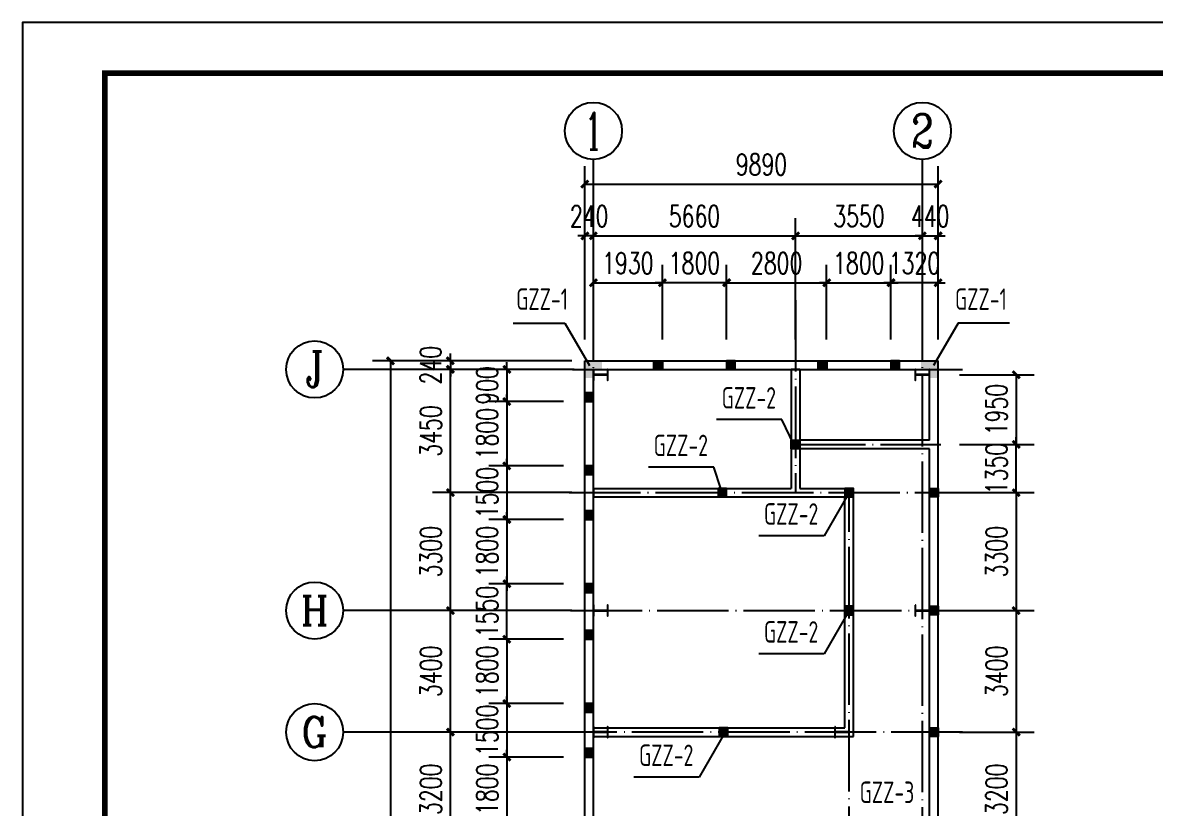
# Model space of a CAD drawing. Extents: x -89996 to 1006241, y -2176 to 440573.
# Drawn here: x 558343 to 590053, y 150609 to 172594 of the extents above; entities that cross this region are included whole.
import ezdxf
from ezdxf.enums import TextEntityAlignment as Align

# ---------------------------------------------------------------- set-up
doc = ezdxf.new("R2010")
doc.units = 0
doc.header["$LTSCALE"] = 1000
doc.header["$MEASUREMENT"] = 0
doc.linetypes.add('DOTE', pattern=[2.42, 2, -0.2, 0.02, -0.2])
for name, color, linetype in [('AXIS', 3, 'Continuous'), ('AXIS_TEXT', 7, 'Continuous'), ('DOTE', 1, 'DOTE'), ('GL', 150, 'Continuous'), ('GZ', 50, 'Continuous'), ('PUB_TITLE', 4, 'Continuous'), ('STPM_RBEAM_NUM', 7, 'Continuous'), ('WALL', 9, 'Continuous'), ('YCX', 90, 'Continuous')]:
    doc.layers.add(name, color=color, linetype=linetype)
doc.styles.add('_TCH_AXIS', font='COMPLEX', dxfattribs={"bigfont": 'GBCBIG'})
doc.styles.add('_TCH_DIM_T3', font='SIMPLEX', dxfattribs={"width": 0.705882, "bigfont": 'GBCBIG'})
doc.styles.add('TSSD_Label', font='tssdeng.shx', dxfattribs={"width": 0.7, "bigfont": 'hztxt.shx'})
doc.dimstyles.new('_TCH_ARCH&&200', dxfattribs={"dimtxt": 595, "dimasz": 200, "dimexe": 500, "dimexo": 600, "dimgap": 252.5, "dimtad": 1, "dimdec": 0, "dimzin": 0, "dimdsep": 46, "dimtxsty": '_TCH_DIM_T3', "dimblk": 'ARCHTICK', "dimcen": 0.09, "dimclrt": 7, "dimazin": 2, "dimtfac": 1, "dimtdec": 0, "dimtix": 1, "dimtmove": 2, "dimatfit": 3, "dimfxl": 0, "dimtolj": 1, "dimtzin": 0, "dimarcsym": 0})
doc.dimstyles.new('TCH-200-1', dxfattribs={"dimtxt": 595, "dimasz": 200, "dimexe": 500, "dimexo": 600, "dimgap": 252.5, "dimtad": 1, "dimdec": 0, "dimzin": 0, "dimdsep": 46, "dimtxsty": '_TCH_DIM_T3', "dimblk": 'ARCHTICK', "dimcen": 0.09, "dimclrd": 3, "dimclre": 3, "dimclrt": 7, "dimazin": 2, "dimtfac": 1, "dimtdec": 0, "dimtix": 1, "dimtmove": 2, "dimatfit": 3, "dimfxl": 0, "dimtolj": 1, "dimtzin": 0, "dimarcsym": 0})

# ---------------------------------------------------------------- blocks, each defined once
blk = doc.blocks.new('_ArchTick')
at = {"color": 0, "linetype": 'ByBlock', "const_width": 0.4}
blk.add_lwpolyline([(-0.5, -0.5), (0.5, 0.5)], dxfattribs=at)
blk = doc.blocks.new('*D848')
at = {"color": 3, "lineweight": -2, "transparency": 16777216}
for p, q in [((576251, 163732), (576251, 165817)), ((578051, 163732), (578051, 165817)), ((576251, 165317), (576051, 165317)), ((578051, 165317), (576251, 165317)), ((578051, 165317), (578251, 165317))]:
    blk.add_line(p, q, dxfattribs=at)
at = {"layer": 'Defpoints', "color": 0, "transparency": 16777216}
for p in [(576251, 165317), (576251, 163132), (578051, 163132)]:
    blk.add_point(p, dxfattribs=at)
at = {"color": 3, "lineweight": -2, "transparency": 16777216, "xscale": 200, "yscale": 200, "zscale": 200}
blk.add_blockref('_ArchTick', (576251, 165317), dxfattribs=at)
at = {"color": 3, "lineweight": -2, "transparency": 16777216, "xscale": 200, "yscale": 200, "zscale": 200, "rotation": 180}
blk.add_blockref('_ArchTick', (578051, 165317), dxfattribs=at)
at = {"color": 7, "transparency": 16777216, "insert": (577151, 165867), "char_height": 595, "attachment_point": 5, "style": '_TCH_DIM_T3'}
blk.add_mtext('\\A1;1800', dxfattribs=at)
blk = doc.blocks.new('*D849')
at = {"color": 3, "lineweight": -2, "transparency": 16777216}
for p, q in [((574321, 163732), (574321, 165817)), ((576251, 163732), (576251, 165817)), ((574321, 165317), (576251, 165317))]:
    blk.add_line(p, q, dxfattribs=at)
at = {"layer": 'Defpoints', "color": 0, "transparency": 16777216}
for p in [(576251, 165317), (574321, 163132), (576251, 163132)]:
    blk.add_point(p, dxfattribs=at)
at = {"color": 3, "lineweight": -2, "transparency": 16777216, "xscale": 200, "yscale": 200, "zscale": 200, "rotation": 180}
blk.add_blockref('_ArchTick', (574321, 165317), dxfattribs=at)
at = {"color": 3, "lineweight": -2, "transparency": 16777216, "xscale": 200, "yscale": 200, "zscale": 200}
blk.add_blockref('_ArchTick', (576251, 165317), dxfattribs=at)
at = {"color": 7, "transparency": 16777216, "insert": (575286, 165867), "char_height": 595, "attachment_point": 5, "style": '_TCH_DIM_T3'}
blk.add_mtext('\\A1;1930', dxfattribs=at)
blk = doc.blocks.new('*D1100')
at = {"layer": 'Defpoints', "color": 0, "transparency": 16777216}
for p in [(574321, 163132), (570316, 162892), (574081, 162892)]:
    blk.add_point(p, dxfattribs=at)
at = {"layer": 'WALL', "color": 3, "lineweight": -2, "transparency": 16777216}
for p, q in [((570316, 163132), (570316, 163332)), ((573721, 163132), (569816, 163132)), ((570316, 163132), (570316, 162892)), ((573481, 162892), (569816, 162892)), ((570316, 162892), (570316, 162692))]:
    blk.add_line(p, q, dxfattribs=at)
at = {"layer": 'WALL', "color": 3, "lineweight": -2, "transparency": 16777216, "xscale": 200, "yscale": 200, "zscale": 200}
for p, rotation in [((570316, 163132), 270), ((570316, 162892), 90)]:
    blk.add_blockref('_ArchTick', p, dxfattribs=dict(at, rotation=rotation))
at = {"layer": 'WALL', "color": 7, "transparency": 16777216, "insert": (569766, 163012), "char_height": 595, "attachment_point": 5, "rotation": 90, "style": '_TCH_DIM_T3'}
blk.add_mtext('\\A1;240', dxfattribs=at)
blk = doc.blocks.new('*D1103')
at = {"layer": 'Defpoints', "color": 0, "transparency": 16777216}
for p in [(574321, 163132), (568639, 123042), (574321, 123042)]:
    blk.add_point(p, dxfattribs=at)
at = {"layer": 'WALL', "color": 3, "lineweight": -2, "transparency": 16777216}
for p, q in [((573721, 163132), (568139, 163132)), ((568639, 163132), (568639, 123042)), ((573721, 123042), (568139, 123042))]:
    blk.add_line(p, q, dxfattribs=at)
at = {"layer": 'WALL', "color": 3, "lineweight": -2, "transparency": 16777216, "xscale": 200, "yscale": 200, "zscale": 200}
for p, rotation in [((568639, 163132), 90), ((568639, 123042), 270)]:
    blk.add_blockref('_ArchTick', p, dxfattribs=dict(at, rotation=rotation))
at = {"layer": 'WALL', "color": 7, "transparency": 16777216, "insert": (568089, 143087), "char_height": 595, "attachment_point": 5, "rotation": 90, "style": '_TCH_DIM_T3'}
blk.add_mtext('\\A1;40090', dxfattribs=at)
blk = doc.blocks.new('*D1105')
at = {"layer": 'Defpoints', "color": 0, "transparency": 16777216}
for p in [(579981, 166627), (574321, 163132), (579981, 163132)]:
    blk.add_point(p, dxfattribs=at)
at = {"layer": 'WALL', "color": 3, "lineweight": -2, "transparency": 16777216}
for p, q in [((574321, 163732), (574321, 167127)), ((579981, 163732), (579981, 167127)), ((574321, 166627), (579981, 166627))]:
    blk.add_line(p, q, dxfattribs=at)
at = {"layer": 'WALL', "color": 3, "lineweight": -2, "transparency": 16777216, "xscale": 200, "yscale": 200, "zscale": 200, "rotation": 180}
blk.add_blockref('_ArchTick', (574321, 166627), dxfattribs=at)
at = {"layer": 'WALL', "color": 3, "lineweight": -2, "transparency": 16777216, "xscale": 200, "yscale": 200, "zscale": 200}
blk.add_blockref('_ArchTick', (579981, 166627), dxfattribs=at)
at = {"layer": 'WALL', "color": 7, "transparency": 16777216, "insert": (577151, 167177), "char_height": 595, "attachment_point": 5, "style": '_TCH_DIM_T3'}
blk.add_mtext('\\A1;5660', dxfattribs=at)
blk = doc.blocks.new('*D1106')
at = {"layer": 'Defpoints', "color": 0, "transparency": 16777216}
for p in [(583531, 166627), (579981, 163132), (583531, 163132)]:
    blk.add_point(p, dxfattribs=at)
at = {"layer": 'WALL', "color": 3, "lineweight": -2, "transparency": 16777216}
for p, q in [((579981, 163732), (579981, 167127)), ((583531, 163732), (583531, 167127)), ((579981, 166627), (583531, 166627))]:
    blk.add_line(p, q, dxfattribs=at)
at = {"layer": 'WALL', "color": 3, "lineweight": -2, "transparency": 16777216, "xscale": 200, "yscale": 200, "zscale": 200, "rotation": 180}
blk.add_blockref('_ArchTick', (579981, 166627), dxfattribs=at)
at = {"layer": 'WALL', "color": 3, "lineweight": -2, "transparency": 16777216, "xscale": 200, "yscale": 200, "zscale": 200}
blk.add_blockref('_ArchTick', (583531, 166627), dxfattribs=at)
at = {"layer": 'WALL', "color": 7, "transparency": 16777216, "insert": (581756, 167177), "char_height": 595, "attachment_point": 5, "style": '_TCH_DIM_T3'}
blk.add_mtext('\\A1;3550', dxfattribs=at)
blk = doc.blocks.new('*D1107')
at = {"layer": 'Defpoints', "color": 0, "transparency": 16777216}
for p in [(574081, 166627), (574081, 163132), (574321, 163132)]:
    blk.add_point(p, dxfattribs=at)
at = {"layer": 'WALL', "color": 3, "lineweight": -2, "transparency": 16777216}
for p, q in [((574081, 163732), (574081, 167127)), ((574321, 163732), (574321, 167127)), ((574081, 166627), (573881, 166627)), ((574321, 166627), (574081, 166627)), ((574321, 166627), (574521, 166627))]:
    blk.add_line(p, q, dxfattribs=at)
at = {"layer": 'WALL', "color": 3, "lineweight": -2, "transparency": 16777216, "xscale": 200, "yscale": 200, "zscale": 200}
blk.add_blockref('_ArchTick', (574081, 166627), dxfattribs=at)
at = {"layer": 'WALL', "color": 3, "lineweight": -2, "transparency": 16777216, "xscale": 200, "yscale": 200, "zscale": 200, "rotation": 180}
blk.add_blockref('_ArchTick', (574321, 166627), dxfattribs=at)
at = {"layer": 'WALL', "color": 7, "transparency": 16777216, "insert": (574201, 167177), "char_height": 595, "attachment_point": 5, "style": '_TCH_DIM_T3'}
blk.add_mtext('\\A1;240', dxfattribs=at)
blk = doc.blocks.new('*D1111')
at = {"layer": 'Defpoints', "color": 0, "transparency": 16777216}
for p in [(583971, 166627), (583531, 163132), (583971, 163132)]:
    blk.add_point(p, dxfattribs=at)
at = {"layer": 'WALL', "color": 3, "lineweight": -2, "transparency": 16777216}
for p, q in [((583531, 163732), (583531, 167127)), ((583971, 163732), (583971, 167127)), ((583531, 166627), (583331, 166627)), ((583531, 166627), (583971, 166627)), ((583971, 166627), (584171, 166627))]:
    blk.add_line(p, q, dxfattribs=at)
at = {"layer": 'WALL', "color": 3, "lineweight": -2, "transparency": 16777216, "xscale": 200, "yscale": 200, "zscale": 200}
blk.add_blockref('_ArchTick', (583531, 166627), dxfattribs=at)
at = {"layer": 'WALL', "color": 3, "lineweight": -2, "transparency": 16777216, "xscale": 200, "yscale": 200, "zscale": 200, "rotation": 180}
blk.add_blockref('_ArchTick', (583971, 166627), dxfattribs=at)
at = {"layer": 'WALL', "color": 7, "transparency": 16777216, "insert": (583751, 167177), "char_height": 595, "attachment_point": 5, "style": '_TCH_DIM_T3'}
blk.add_mtext('\\A1;440', dxfattribs=at)
blk = doc.blocks.new('*D1113')
at = {"layer": 'Defpoints', "color": 0, "transparency": 16777216}
for p in [(583971, 160792), (586156, 160792), (583971, 159442)]:
    blk.add_point(p, dxfattribs=at)
at = {"layer": 'WALL', "color": 3, "lineweight": -2, "transparency": 16777216}
for p, q in [((584571, 160792), (586656, 160792)), ((586156, 160792), (586156, 160992)), ((586156, 159442), (586156, 160792)), ((584571, 159442), (586656, 159442)), ((586156, 159442), (586156, 159242))]:
    blk.add_line(p, q, dxfattribs=at)
at = {"layer": 'WALL', "color": 3, "lineweight": -2, "transparency": 16777216, "xscale": 200, "yscale": 200, "zscale": 200}
for p, rotation in [((586156, 160792), 270), ((586156, 159442), 90)]:
    blk.add_blockref('_ArchTick', p, dxfattribs=dict(at, rotation=rotation))
at = {"layer": 'WALL', "color": 7, "transparency": 16777216, "insert": (585606, 160117), "char_height": 595, "attachment_point": 5, "rotation": 90, "style": '_TCH_DIM_T3'}
blk.add_mtext('\\A1;1350', dxfattribs=at)
blk = doc.blocks.new('*D1115')
at = {"color": 3, "lineweight": -2, "transparency": 16777216}
for p, q in [((578051, 163732), (578051, 165817)), ((580851, 163732), (580851, 165817)), ((578051, 165317), (580851, 165317))]:
    blk.add_line(p, q, dxfattribs=at)
at = {"layer": 'Defpoints', "color": 0, "transparency": 16777216}
for p in [(580851, 165317), (578051, 163132), (580851, 163132)]:
    blk.add_point(p, dxfattribs=at)
at = {"color": 3, "lineweight": -2, "transparency": 16777216, "xscale": 200, "yscale": 200, "zscale": 200, "rotation": 180}
blk.add_blockref('_ArchTick', (578051, 165317), dxfattribs=at)
at = {"color": 3, "lineweight": -2, "transparency": 16777216, "xscale": 200, "yscale": 200, "zscale": 200}
blk.add_blockref('_ArchTick', (580851, 165317), dxfattribs=at)
at = {"color": 7, "transparency": 16777216, "insert": (579451, 165867), "char_height": 595, "attachment_point": 5, "style": '_TCH_DIM_T3'}
blk.add_mtext('\\A1;2800', dxfattribs=at)
blk = doc.blocks.new('*D1116')
at = {"color": 3, "lineweight": -2, "transparency": 16777216}
for p, q in [((580851, 163732), (580851, 165817)), ((582651, 163732), (582651, 165817)), ((580851, 165317), (580651, 165317)), ((580851, 165317), (582651, 165317)), ((582651, 165317), (582851, 165317))]:
    blk.add_line(p, q, dxfattribs=at)
at = {"layer": 'Defpoints', "color": 0, "transparency": 16777216}
for p in [(582651, 165317), (580851, 163132), (582651, 163132)]:
    blk.add_point(p, dxfattribs=at)
at = {"color": 3, "lineweight": -2, "transparency": 16777216, "xscale": 200, "yscale": 200, "zscale": 200}
blk.add_blockref('_ArchTick', (580851, 165317), dxfattribs=at)
at = {"color": 3, "lineweight": -2, "transparency": 16777216, "xscale": 200, "yscale": 200, "zscale": 200, "rotation": 180}
blk.add_blockref('_ArchTick', (582651, 165317), dxfattribs=at)
at = {"color": 7, "transparency": 16777216, "insert": (581751, 165867), "char_height": 595, "attachment_point": 5, "style": '_TCH_DIM_T3'}
blk.add_mtext('\\A1;1800', dxfattribs=at)
blk = doc.blocks.new('*D1117')
at = {"color": 3, "lineweight": -2, "transparency": 16777216}
for p, q in [((582651, 163732), (582651, 165817)), ((583971, 163732), (583971, 165817)), ((582651, 165317), (582451, 165317)), ((583971, 165317), (582651, 165317)), ((583971, 165317), (584171, 165317))]:
    blk.add_line(p, q, dxfattribs=at)
at = {"layer": 'Defpoints', "color": 0, "transparency": 16777216}
for p in [(582651, 165317), (582651, 163132), (583971, 163132)]:
    blk.add_point(p, dxfattribs=at)
at = {"color": 3, "lineweight": -2, "transparency": 16777216, "xscale": 200, "yscale": 200, "zscale": 200}
blk.add_blockref('_ArchTick', (582651, 165317), dxfattribs=at)
at = {"color": 3, "lineweight": -2, "transparency": 16777216, "xscale": 200, "yscale": 200, "zscale": 200, "rotation": 180}
blk.add_blockref('_ArchTick', (583971, 165317), dxfattribs=at)
at = {"color": 7, "transparency": 16777216, "insert": (583311, 165867), "char_height": 595, "attachment_point": 5, "style": '_TCH_DIM_T3'}
blk.add_mtext('\\A1;1320', dxfattribs=at)
blk = doc.blocks.new('*D1118')
at = {"color": 3, "lineweight": -2, "transparency": 16777216}
for p, q in [((571897, 162892), (571897, 163092)), ((573481, 162892), (571397, 162892)), ((571897, 162892), (571897, 161992)), ((573481, 161992), (571397, 161992)), ((571897, 161992), (571897, 161792))]:
    blk.add_line(p, q, dxfattribs=at)
at = {"layer": 'Defpoints', "color": 0, "transparency": 16777216}
for p in [(574081, 162892), (571897, 161992), (574081, 161992)]:
    blk.add_point(p, dxfattribs=at)
at = {"color": 3, "lineweight": -2, "transparency": 16777216, "xscale": 200, "yscale": 200, "zscale": 200}
for p, rotation in [((571897, 162892), 270), ((571897, 161992), 90)]:
    blk.add_blockref('_ArchTick', p, dxfattribs=dict(at, rotation=rotation))
at = {"color": 7, "transparency": 16777216, "insert": (571347, 162442), "char_height": 595, "attachment_point": 5, "rotation": 90, "style": '_TCH_DIM_T3'}
blk.add_mtext('\\A1;900', dxfattribs=at)
blk = doc.blocks.new('*D1119')
at = {"color": 3, "lineweight": -2, "transparency": 16777216}
for p, q in [((571897, 161992), (571897, 162192)), ((573481, 161992), (571397, 161992)), ((571897, 161992), (571897, 160192)), ((573481, 160192), (571397, 160192)), ((571897, 160192), (571897, 159992))]:
    blk.add_line(p, q, dxfattribs=at)
at = {"layer": 'Defpoints', "color": 0, "transparency": 16777216}
for p in [(574081, 161992), (571897, 160192), (574081, 160192)]:
    blk.add_point(p, dxfattribs=at)
at = {"color": 3, "lineweight": -2, "transparency": 16777216, "xscale": 200, "yscale": 200, "zscale": 200}
for p, rotation in [((571897, 161992), 270), ((571897, 160192), 90)]:
    blk.add_blockref('_ArchTick', p, dxfattribs=dict(at, rotation=rotation))
at = {"color": 7, "transparency": 16777216, "insert": (571347, 161092), "char_height": 595, "attachment_point": 5, "rotation": 90, "style": '_TCH_DIM_T3'}
blk.add_mtext('\\A1;1800', dxfattribs=at)
blk = doc.blocks.new('*D1120')
at = {"color": 3, "lineweight": -2, "transparency": 16777216}
for p, q in [((573481, 160192), (571397, 160192)), ((571897, 160192), (571897, 160392)), ((571897, 160192), (571897, 158692)), ((573481, 158692), (571397, 158692)), ((571897, 158692), (571897, 158492))]:
    blk.add_line(p, q, dxfattribs=at)
at = {"layer": 'Defpoints', "color": 0, "transparency": 16777216}
for p in [(574081, 160192), (571897, 158692), (574081, 158692)]:
    blk.add_point(p, dxfattribs=at)
at = {"color": 3, "lineweight": -2, "transparency": 16777216, "xscale": 200, "yscale": 200, "zscale": 200}
for p, rotation in [((571897, 160192), 270), ((571897, 158692), 90)]:
    blk.add_blockref('_ArchTick', p, dxfattribs=dict(at, rotation=rotation))
at = {"color": 7, "transparency": 16777216, "insert": (571347, 159442), "char_height": 595, "attachment_point": 5, "rotation": 90, "style": '_TCH_DIM_T3'}
blk.add_mtext('\\A1;1500', dxfattribs=at)
blk = doc.blocks.new('*D1121')
at = {"color": 3, "lineweight": -2, "transparency": 16777216}
for p, q in [((571897, 158692), (571897, 158892)), ((573481, 158692), (571397, 158692)), ((571897, 158692), (571897, 156892)), ((573481, 156892), (571397, 156892)), ((571897, 156892), (571897, 156692))]:
    blk.add_line(p, q, dxfattribs=at)
at = {"layer": 'Defpoints', "color": 0, "transparency": 16777216}
for p in [(574081, 158692), (571897, 156892), (574081, 156892)]:
    blk.add_point(p, dxfattribs=at)
at = {"color": 3, "lineweight": -2, "transparency": 16777216, "xscale": 200, "yscale": 200, "zscale": 200}
for p, rotation in [((571897, 158692), 270), ((571897, 156892), 90)]:
    blk.add_blockref('_ArchTick', p, dxfattribs=dict(at, rotation=rotation))
at = {"color": 7, "transparency": 16777216, "insert": (571347, 157792), "char_height": 595, "attachment_point": 5, "rotation": 90, "style": '_TCH_DIM_T3'}
blk.add_mtext('\\A1;1800', dxfattribs=at)
blk = doc.blocks.new('*D1122')
at = {"color": 3, "lineweight": -2, "transparency": 16777216}
for p, q in [((571897, 152042), (571897, 152242)), ((573481, 152042), (571397, 152042)), ((571897, 152042), (571897, 150242)), ((573481, 150242), (571397, 150242)), ((571897, 150242), (571897, 150042))]:
    blk.add_line(p, q, dxfattribs=at)
at = {"layer": 'Defpoints', "color": 0, "transparency": 16777216}
for p in [(574081, 152042), (571897, 150242), (574081, 150242)]:
    blk.add_point(p, dxfattribs=at)
at = {"color": 3, "lineweight": -2, "transparency": 16777216, "xscale": 200, "yscale": 200, "zscale": 200}
for p, rotation in [((571897, 152042), 270), ((571897, 150242), 90)]:
    blk.add_blockref('_ArchTick', p, dxfattribs=dict(at, rotation=rotation))
at = {"color": 7, "transparency": 16777216, "insert": (571347, 151142), "char_height": 595, "attachment_point": 5, "rotation": 90, "style": '_TCH_DIM_T3'}
blk.add_mtext('\\A1;1800', dxfattribs=at)
blk = doc.blocks.new('*D1125')
at = {"color": 3, "lineweight": -2, "transparency": 16777216}
for p, q in [((571897, 155342), (571897, 155542)), ((573481, 155342), (571397, 155342)), ((571897, 155342), (571897, 153542)), ((573481, 153542), (571397, 153542)), ((571897, 153542), (571897, 153342))]:
    blk.add_line(p, q, dxfattribs=at)
at = {"layer": 'Defpoints', "color": 0, "transparency": 16777216}
for p in [(574081, 155342), (571897, 153542), (574081, 153542)]:
    blk.add_point(p, dxfattribs=at)
at = {"color": 3, "lineweight": -2, "transparency": 16777216, "xscale": 200, "yscale": 200, "zscale": 200}
for p, rotation in [((571897, 155342), 270), ((571897, 153542), 90)]:
    blk.add_blockref('_ArchTick', p, dxfattribs=dict(at, rotation=rotation))
at = {"color": 7, "transparency": 16777216, "insert": (571347, 154442), "char_height": 595, "attachment_point": 5, "rotation": 90, "style": '_TCH_DIM_T3'}
blk.add_mtext('\\A1;1800', dxfattribs=at)
blk = doc.blocks.new('*D1126')
at = {"color": 3, "lineweight": -2, "transparency": 16777216}
for p, q in [((571897, 156892), (571897, 157092)), ((573481, 156892), (571397, 156892)), ((571897, 155342), (571897, 156892)), ((573481, 155342), (571397, 155342)), ((571897, 155342), (571897, 155142))]:
    blk.add_line(p, q, dxfattribs=at)
at = {"layer": 'Defpoints', "color": 0, "transparency": 16777216}
for p in [(571897, 156892), (574081, 156892), (574081, 155342)]:
    blk.add_point(p, dxfattribs=at)
at = {"color": 3, "lineweight": -2, "transparency": 16777216, "xscale": 200, "yscale": 200, "zscale": 200}
for p, rotation in [((571897, 156892), 270), ((571897, 155342), 90)]:
    blk.add_blockref('_ArchTick', p, dxfattribs=dict(at, rotation=rotation))
at = {"color": 7, "transparency": 16777216, "insert": (571347, 156117), "char_height": 595, "attachment_point": 5, "rotation": 90, "style": '_TCH_DIM_T3'}
blk.add_mtext('\\A1;1550', dxfattribs=at)
blk = doc.blocks.new('*D1127')
at = {"color": 3, "lineweight": -2, "transparency": 16777216}
for p, q in [((573481, 153542), (571397, 153542)), ((571897, 153542), (571897, 153742)), ((571897, 153542), (571897, 152042)), ((573481, 152042), (571397, 152042)), ((571897, 152042), (571897, 151842))]:
    blk.add_line(p, q, dxfattribs=at)
at = {"layer": 'Defpoints', "color": 0, "transparency": 16777216}
for p in [(574081, 153542), (571897, 152042), (574081, 152042)]:
    blk.add_point(p, dxfattribs=at)
at = {"color": 3, "lineweight": -2, "transparency": 16777216, "xscale": 200, "yscale": 200, "zscale": 200}
for p, rotation in [((571897, 153542), 270), ((571897, 152042), 90)]:
    blk.add_blockref('_ArchTick', p, dxfattribs=dict(at, rotation=rotation))
at = {"color": 7, "transparency": 16777216, "insert": (571347, 152792), "char_height": 595, "attachment_point": 5, "rotation": 90, "style": '_TCH_DIM_T3'}
blk.add_mtext('\\A1;1500', dxfattribs=at)
blk = doc.blocks.new('*D1142')
at = {"color": 3, "lineweight": -2, "transparency": 16777216}
for p, q in [((584571, 162742), (586656, 162742)), ((586156, 162742), (586156, 160792)), ((584571, 160792), (586656, 160792))]:
    blk.add_line(p, q, dxfattribs=at)
at = {"layer": 'Defpoints', "color": 0, "transparency": 16777216}
for p in [(583971, 162742), (583971, 160792), (586156, 160792)]:
    blk.add_point(p, dxfattribs=at)
at = {"color": 3, "lineweight": -2, "transparency": 16777216, "xscale": 200, "yscale": 200, "zscale": 200}
for p, rotation in [((586156, 162742), 90), ((586156, 160792), 270)]:
    blk.add_blockref('_ArchTick', p, dxfattribs=dict(at, rotation=rotation))
at = {"color": 7, "transparency": 16777216, "insert": (585606, 161767), "char_height": 595, "attachment_point": 5, "rotation": 90, "style": '_TCH_DIM_T3'}
blk.add_mtext('\\A1;1950', dxfattribs=at)
blk = doc.blocks.new('*D1141')
at = {"color": 3, "lineweight": -2, "transparency": 16777216}
for p, q in [((584571, 159442), (586656, 159442)), ((586156, 159442), (586156, 156142)), ((584571, 156142), (586656, 156142))]:
    blk.add_line(p, q, dxfattribs=at)
at = {"layer": 'Defpoints', "color": 0, "transparency": 16777216}
for p in [(583971, 159442), (583971, 156142), (586156, 156142)]:
    blk.add_point(p, dxfattribs=at)
at = {"color": 3, "lineweight": -2, "transparency": 16777216, "xscale": 200, "yscale": 200, "zscale": 200}
for p, rotation in [((586156, 159442), 90), ((586156, 156142), 270)]:
    blk.add_blockref('_ArchTick', p, dxfattribs=dict(at, rotation=rotation))
at = {"color": 7, "transparency": 16777216, "insert": (585606, 157792), "char_height": 595, "attachment_point": 5, "rotation": 90, "style": '_TCH_DIM_T3'}
blk.add_mtext('\\A1;3300', dxfattribs=at)
blk = doc.blocks.new('*D1146')
at = {"color": 3, "lineweight": -2, "transparency": 16777216}
for p, q in [((584571, 152742), (586656, 152742)), ((586156, 152742), (586156, 149542)), ((584571, 149542), (586656, 149542))]:
    blk.add_line(p, q, dxfattribs=at)
at = {"layer": 'Defpoints', "color": 0, "transparency": 16777216}
for p in [(583971, 152742), (583971, 149542), (586156, 149542)]:
    blk.add_point(p, dxfattribs=at)
at = {"color": 3, "lineweight": -2, "transparency": 16777216, "xscale": 200, "yscale": 200, "zscale": 200}
for p, rotation in [((586156, 152742), 90), ((586156, 149542), 270)]:
    blk.add_blockref('_ArchTick', p, dxfattribs=dict(at, rotation=rotation))
at = {"color": 7, "transparency": 16777216, "insert": (585606, 151142), "char_height": 595, "attachment_point": 5, "rotation": 90, "style": '_TCH_DIM_T3'}
blk.add_mtext('\\A1;3200', dxfattribs=at)
blk = doc.blocks.new('*D1137')
at = {"color": 3, "lineweight": -2, "transparency": 16777216}
for p, q in [((584571, 156142), (586656, 156142)), ((586156, 156142), (586156, 152742)), ((584571, 152742), (586656, 152742))]:
    blk.add_line(p, q, dxfattribs=at)
at = {"layer": 'Defpoints', "color": 0, "transparency": 16777216}
for p in [(583971, 156142), (583971, 152742), (586156, 152742)]:
    blk.add_point(p, dxfattribs=at)
at = {"color": 3, "lineweight": -2, "transparency": 16777216, "xscale": 200, "yscale": 200, "zscale": 200}
for p, rotation in [((586156, 156142), 90), ((586156, 152742), 270)]:
    blk.add_blockref('_ArchTick', p, dxfattribs=dict(at, rotation=rotation))
at = {"color": 7, "transparency": 16777216, "insert": (585606, 154442), "char_height": 595, "attachment_point": 5, "rotation": 90, "style": '_TCH_DIM_T3'}
blk.add_mtext('\\A1;3400', dxfattribs=at)
blk = doc.blocks.new('*D2780')
at = {"layer": 'AXIS', "color": 0, "lineweight": -2, "transparency": 16777216}
for p, q in [((573721, 152742), (569818, 152742)), ((570318, 149542), (570318, 152742)), ((573721, 149542), (569818, 149542))]:
    blk.add_line(p, q, dxfattribs=at)
at = {"layer": 'Defpoints', "color": 0, "transparency": 16777216}
for p in [(570318, 152742), (574321, 152742), (574321, 149542)]:
    blk.add_point(p, dxfattribs=at)
at = {"layer": 'AXIS', "color": 0, "lineweight": -2, "transparency": 16777216, "xscale": 200, "yscale": 200, "zscale": 200}
for p, rotation in [((570318, 152742), 90), ((570318, 149542), 270)]:
    blk.add_blockref('_ArchTick', p, dxfattribs=dict(at, rotation=rotation))
at = {"layer": 'AXIS', "color": 7, "transparency": 16777216, "insert": (569768, 151142), "char_height": 595, "attachment_point": 5, "rotation": 90, "style": '_TCH_DIM_T3'}
blk.add_mtext('\\A1;3200', dxfattribs=at)
blk = doc.blocks.new('*D2781')
at = {"layer": 'AXIS', "color": 0, "lineweight": -2, "transparency": 16777216}
for p, q in [((573721, 156142), (569818, 156142)), ((570318, 152742), (570318, 156142)), ((573721, 152742), (569818, 152742))]:
    blk.add_line(p, q, dxfattribs=at)
at = {"layer": 'Defpoints', "color": 0, "transparency": 16777216}
for p in [(570318, 156142), (574321, 156142), (574321, 152742)]:
    blk.add_point(p, dxfattribs=at)
at = {"layer": 'AXIS', "color": 0, "lineweight": -2, "transparency": 16777216, "xscale": 200, "yscale": 200, "zscale": 200}
for p, rotation in [((570318, 156142), 90), ((570318, 152742), 270)]:
    blk.add_blockref('_ArchTick', p, dxfattribs=dict(at, rotation=rotation))
at = {"layer": 'AXIS', "color": 7, "transparency": 16777216, "insert": (569768, 154442), "char_height": 595, "attachment_point": 5, "rotation": 90, "style": '_TCH_DIM_T3'}
blk.add_mtext('\\A1;3400', dxfattribs=at)
blk = doc.blocks.new('*D2782')
at = {"layer": 'AXIS', "color": 0, "lineweight": -2, "transparency": 16777216}
for p, q in [((573721, 159442), (569818, 159442)), ((570318, 156142), (570318, 159442)), ((573721, 156142), (569818, 156142))]:
    blk.add_line(p, q, dxfattribs=at)
at = {"layer": 'Defpoints', "color": 0, "transparency": 16777216}
for p in [(570318, 159442), (574321, 159442), (574321, 156142)]:
    blk.add_point(p, dxfattribs=at)
at = {"layer": 'AXIS', "color": 0, "lineweight": -2, "transparency": 16777216, "xscale": 200, "yscale": 200, "zscale": 200}
for p, rotation in [((570318, 159442), 90), ((570318, 156142), 270)]:
    blk.add_blockref('_ArchTick', p, dxfattribs=dict(at, rotation=rotation))
at = {"layer": 'AXIS', "color": 7, "transparency": 16777216, "insert": (569768, 157792), "char_height": 595, "attachment_point": 5, "rotation": 90, "style": '_TCH_DIM_T3'}
blk.add_mtext('\\A1;3300', dxfattribs=at)
blk = doc.blocks.new('*D2783')
at = {"layer": 'AXIS', "color": 0, "lineweight": -2, "transparency": 16777216}
for p, q in [((573721, 162892), (569818, 162892)), ((570318, 159442), (570318, 162892)), ((573721, 159442), (569818, 159442))]:
    blk.add_line(p, q, dxfattribs=at)
at = {"layer": 'Defpoints', "color": 0, "transparency": 16777216}
for p in [(570318, 162892), (574321, 162892), (574321, 159442)]:
    blk.add_point(p, dxfattribs=at)
at = {"layer": 'AXIS', "color": 0, "lineweight": -2, "transparency": 16777216, "xscale": 200, "yscale": 200, "zscale": 200}
for p, rotation in [((570318, 162892), 90), ((570318, 159442), 270)]:
    blk.add_blockref('_ArchTick', p, dxfattribs=dict(at, rotation=rotation))
at = {"layer": 'AXIS', "color": 7, "transparency": 16777216, "insert": (569768, 161167), "char_height": 595, "attachment_point": 5, "rotation": 90, "style": '_TCH_DIM_T3'}
blk.add_mtext('\\A1;3450', dxfattribs=at)
blk = doc.blocks.new('*D2784')
at = {"layer": 'AXIS', "color": 0, "lineweight": -2, "transparency": 16777216}
for p, q in [((574081, 164369), (574081, 168577)), ((583971, 164369), (583971, 168577)), ((574081, 168077), (583971, 168077))]:
    blk.add_line(p, q, dxfattribs=at)
at = {"layer": 'Defpoints', "color": 0, "transparency": 16777216}
for p in [(583971, 168077), (574081, 163769), (583971, 163769)]:
    blk.add_point(p, dxfattribs=at)
at = {"layer": 'AXIS', "color": 0, "lineweight": -2, "transparency": 16777216, "xscale": 200, "yscale": 200, "zscale": 200, "rotation": 180}
blk.add_blockref('_ArchTick', (574081, 168077), dxfattribs=at)
at = {"layer": 'AXIS', "color": 0, "lineweight": -2, "transparency": 16777216, "xscale": 200, "yscale": 200, "zscale": 200}
blk.add_blockref('_ArchTick', (583971, 168077), dxfattribs=at)
at = {"layer": 'AXIS', "color": 7, "transparency": 16777216, "insert": (579026, 168627), "char_height": 595, "attachment_point": 5, "style": '_TCH_DIM_T3'}
blk.add_mtext('\\A1;9890', dxfattribs=at)

msp = doc.modelspace()

# ---------------------------------------------------------------- hatches: boundary and pattern name
at = {"layer": 'GL'}
h = msp.add_hatch(color=256, dxfattribs=at)
h.dxf.hatch_style = 1
h.paths.add_polyline_path([(574561.32, 163131.86), (574081.32, 163131.86), (574081.32, 162651.86), (574321.32, 162651.86), (574321.32, 162891.86), (574561.32, 162891.86)])
h = msp.add_hatch(color=256, dxfattribs=at)
h.dxf.hatch_style = 1
h.paths.add_polyline_path([(576011.32, 163131.86), (576251.32, 163131.86), (576251.32, 162891.86), (576011.32, 162891.86)])
h = msp.add_hatch(color=256, dxfattribs=at)
h.dxf.hatch_style = 1
h.paths.add_polyline_path([(578291.32, 163131.86), (578051.32, 163131.86), (578051.32, 162891.86), (578291.32, 162891.86)])
h = msp.add_hatch(color=256, dxfattribs=at)
h.dxf.hatch_style = 1
h.paths.add_polyline_path([(580611.41, 163131.86), (580851.41, 163131.86), (580851.41, 162891.86), (580611.41, 162891.86)])
h = msp.add_hatch(color=256, dxfattribs=at)
h.dxf.hatch_style = 1
h.paths.add_polyline_path([(582891.41, 163131.86), (582651.41, 163131.86), (582651.41, 162891.86), (582891.41, 162891.86)])
h = msp.add_hatch(color=256, dxfattribs=at)
h.dxf.hatch_style = 1
h.paths.add_polyline_path([(583491.32, 163131.86), (583971.32, 163131.86), (583971.32, 162651.86), (583731.32, 162651.86), (583731.32, 162891.86), (583491.32, 162891.86)])
h = msp.add_hatch(color=256, dxfattribs=at)
h.dxf.hatch_style = 1
h.paths.add_polyline_path([(574321.32, 162231.99), (574081.32, 162231.99), (574081.32, 161991.99), (574321.32, 161991.99)])
h = msp.add_hatch(color=256, dxfattribs=at)
h.dxf.hatch_style = 1
h.paths.add_polyline_path([(579861.32, 160911.86), (580101.32, 160911.86), (580101.32, 160671.86), (579861.32, 160671.86)])
h = msp.add_hatch(color=256, dxfattribs=at)
h.dxf.hatch_style = 1
h.paths.add_polyline_path([(574321.32, 160191.99), (574081.32, 160191.99), (574081.32, 159951.99), (574321.32, 159951.99)])
h = msp.add_hatch(color=256, dxfattribs=at)
h.dxf.hatch_style = 1
h.paths.add_polyline_path([(578051.33, 159562.12), (577811.33, 159562.12), (577811.33, 159322.12), (578051.33, 159322.12)])
h = msp.add_hatch(color=256, dxfattribs=at)
h.dxf.hatch_style = 1
h.paths.add_polyline_path([(581601.32, 159562.12), (581361.32, 159562.12), (581361.32, 159322.12), (581601.32, 159322.12)])
h = msp.add_hatch(color=256, dxfattribs=at)
h.dxf.hatch_style = 1
h.paths.add_polyline_path([(583731.32, 159562.12), (583971.32, 159562.12), (583971.32, 159322.12), (583731.32, 159322.12)])
h = msp.add_hatch(color=256, dxfattribs=at)
h.dxf.hatch_style = 1
h.paths.add_polyline_path([(574321.32, 158932.12), (574081.32, 158932.12), (574081.32, 158692.12), (574321.32, 158692.12)])
h = msp.add_hatch(color=256, dxfattribs=at)
h.dxf.hatch_style = 1
h.paths.add_polyline_path([(574321.32, 156892.12), (574081.32, 156892.12), (574081.32, 156652.12), (574321.32, 156652.12)])
h = msp.add_hatch(color=256, dxfattribs=at)
h.dxf.hatch_style = 1
h.paths.add_polyline_path([(581601.32, 156262.12), (581361.32, 156262.12), (581361.32, 156022.12), (581601.32, 156022.12)])
h = msp.add_hatch(color=256, dxfattribs=at)
h.dxf.hatch_style = 1
h.paths.add_polyline_path([(583731.32, 156262.12), (583971.32, 156262.12), (583971.32, 156022.12), (583731.32, 156022.12)])
h = msp.add_hatch(color=256, dxfattribs=at)
h.dxf.hatch_style = 1
h.paths.add_polyline_path([(574321.32, 155582.12), (574081.32, 155582.12), (574081.32, 155342.12), (574321.32, 155342.12)])
h = msp.add_hatch(color=256, dxfattribs=at)
h.dxf.hatch_style = 1
h.paths.add_polyline_path([(574321.32, 153542.12), (574081.32, 153542.12), (574081.32, 153302.12), (574321.32, 153302.12)])
h = msp.add_hatch(color=256, dxfattribs=at)
h.dxf.hatch_style = 1
h.paths.add_polyline_path([(578081.32, 152862.12), (577841.32, 152862.12), (577841.32, 152622.12), (578081.32, 152622.12)])
h = msp.add_hatch(color=256, dxfattribs=at)
h.dxf.hatch_style = 1
h.paths.add_polyline_path([(583731.32, 152862.12), (583971.32, 152862.12), (583971.32, 152622.12), (583731.32, 152622.12)])
h = msp.add_hatch(color=256, dxfattribs=at)
h.dxf.hatch_style = 1
h.paths.add_polyline_path([(574321.32, 152282.12), (574081.32, 152282.12), (574081.32, 152042.12), (574321.32, 152042.12)])

# ---------------------------------------------------------------- linework, layer by layer
for points in [[(576251.32, 162891.86), (576011.32, 162891.86), (576011.32, 163131.86), (576251.32, 163131.86)], [(578051.32, 162891.86), (578291.32, 162891.86), (578291.32, 163131.86), (578051.32, 163131.86)], [(580851.41, 162891.86), (580611.41, 162891.86), (580611.41, 163131.86), (580851.41, 163131.86)], [(582651.41, 162891.86), (582891.41, 162891.86), (582891.41, 163131.86), (582651.41, 163131.86)], [(574081.32, 161991.99), (574321.32, 161991.99), (574321.32, 162231.99), (574081.32, 162231.99)], [(580101.32, 160671.86), (579861.32, 160671.86), (579861.32, 160911.86), (580101.32, 160911.86)], [(574081.32, 159951.99), (574321.32, 159951.99), (574321.32, 160191.99), (574081.32, 160191.99)], [(577811.33, 159322.12), (578051.33, 159322.12), (578051.33, 159562.12), (577811.33, 159562.12)], [(581361.32, 159322.12), (581601.32, 159322.12), (581601.32, 159562.12), (581361.32, 159562.12)], [(583971.32, 159322.12), (583731.32, 159322.12), (583731.32, 159562.12), (583971.32, 159562.12)], [(574081.32, 158692.12), (574321.32, 158692.12), (574321.32, 158932.12), (574081.32, 158932.12)], [(574081.32, 156652.12), (574321.32, 156652.12), (574321.32, 156892.12), (574081.32, 156892.12)], [(581361.32, 156022.12), (581601.32, 156022.12), (581601.32, 156262.12), (581361.32, 156262.12)], [(583971.32, 156022.12), (583731.32, 156022.12), (583731.32, 156262.12), (583971.32, 156262.12)], [(574081.32, 155342.12), (574321.32, 155342.12), (574321.32, 155582.12), (574081.32, 155582.12)], [(574081.32, 153302.12), (574321.32, 153302.12), (574321.32, 153542.12), (574081.32, 153542.12)], [(577841.32, 152622.12), (578081.32, 152622.12), (578081.32, 152862.12), (577841.32, 152862.12)], [(583971.32, 152622.12), (583731.32, 152622.12), (583731.32, 152862.12), (583971.32, 152862.12)], [(574081.32, 152042.12), (574321.32, 152042.12), (574321.32, 152282.12), (574081.32, 152282.12)]]:
    msp.add_lwpolyline(points, close=True)
at = {"layer": 'AXIS'}
for p, q in [((574321.32, 163868.9), (574321.32, 168763.4)), ((583531.49, 163868.9), (583531.49, 168763.4)), ((573782.53, 162891.86), (567317.64, 162891.86)), ((573418.34, 156142.12), (567317.64, 156142.12)), ((573682.53, 152742.12), (567317.64, 152742.12))]:
    msp.add_line(p, q, dxfattribs=at)
for centre in [(574321.32, 169563.4), (583531.49, 169563.4), (566517.64, 162891.86), (566517.64, 156142.12), (566517.64, 152742.12)]:
    msp.add_circle(centre, 800, dxfattribs=at)
at = {"layer": 'DOTE'}
for p, q in [((579981.32, 164831.87), (579981.32, 159442.12)), ((579981.32, 164831.87), (579981.32, 159442.12)), ((574321.32, 122015.33), (574321.32, 163768.9)), ((583531.49, 122017.52), (583531.49, 163768.9)), ((573740.01, 162891.86), (584657.72, 162891.86)), ((579935.88, 160791.86), (584045.88, 160791.86)), ((573640.01, 159442.12), (584657.72, 159442.12)), ((581481.32, 122042.12), (581481.32, 159442.12)), ((573682.53, 156142.12), (584657.72, 156142.12)), ((584657.72, 152742.12), (573682.53, 152742.12))]:
    msp.add_line(p, q, dxfattribs=at)
at = {"layer": 'GZ'}
for points in [[(574321.32, 162891.86), (574321.32, 162591.86), (574331.32, 162591.86), (574331.32, 162735.01), (574336.32, 162738.86), (574706.67, 162738.86), (574711.32, 162735.01), (574711.32, 162591.86), (574721.32, 162591.86), (574721.32, 162891.86), (574711.32, 162891.86), (574711.32, 162748.86), (574706.83, 162744.86), (574336.32, 162744.86), (574331.32, 162748.86), (574331.32, 162891.86), (574321.32, 162891.86)], [(583331.32, 162891.86), (583331.32, 162591.86), (583341.32, 162591.86), (583341.32, 162735.01), (583346.32, 162738.86), (583716.67, 162738.86), (583721.32, 162735.01), (583721.32, 162591.86), (583731.32, 162591.86), (583731.32, 162891.86), (583721.32, 162891.86), (583721.32, 162748.86), (583716.83, 162744.86), (583346.32, 162744.86), (583341.32, 162748.86), (583341.32, 162891.86), (583331.32, 162891.86)], [(574321.32, 156292.12), (574321.32, 155992.12), (574331.32, 155992.12), (574331.32, 156135.27), (574336.32, 156139.12), (574706.67, 156139.12), (574711.32, 156135.27), (574711.32, 155992.12), (574721.32, 155992.12), (574721.32, 156292.12), (574711.32, 156292.12), (574711.32, 156149.12), (574706.83, 156145.12), (574336.32, 156145.12), (574331.32, 156149.12), (574331.32, 156292.12), (574321.32, 156292.12)], [(583331.32, 156292.12), (583331.32, 155992.12), (583341.32, 155992.12), (583341.32, 156135.27), (583346.32, 156139.12), (583716.67, 156139.12), (583721.32, 156135.27), (583721.32, 155992.12), (583731.32, 155992.12), (583731.32, 156292.12), (583721.32, 156292.12), (583721.32, 156149.12), (583716.83, 156145.12), (583346.32, 156145.12), (583341.32, 156149.12), (583341.32, 156292.12), (583331.32, 156292.12)], [(574321.32, 152892.12), (574321.32, 152592.12), (574331.32, 152592.12), (574331.32, 152735.27), (574336.32, 152739.12), (574706.67, 152739.12), (574711.32, 152735.27), (574711.32, 152592.12), (574721.32, 152592.12), (574721.32, 152892.12), (574711.32, 152892.12), (574711.32, 152749.12), (574706.83, 152745.12), (574336.32, 152745.12), (574331.32, 152749.12), (574331.32, 152892.12), (574321.32, 152892.12)], [(581081.32, 152892.12), (581081.32, 152592.12), (581091.32, 152592.12), (581091.32, 152735.27), (581096.32, 152739.12), (581466.67, 152739.12), (581471.32, 152735.27), (581471.32, 152592.12), (581481.32, 152592.12), (581481.32, 152892.12), (581471.32, 152892.12), (581471.32, 152749.12), (581466.83, 152745.12), (581096.32, 152745.12), (581091.32, 152749.12), (581091.32, 152892.12), (581081.32, 152892.12)]]:
    msp.add_lwpolyline(points, close=True, dxfattribs=at)
at = {"layer": 'PUB_TITLE'}
msp.add_lwpolyline([(558342.77, 109593.71), (647442.77, 109593.71), (647442.77, 172593.71), (558342.77, 172593.71)], close=True, dxfattribs=at)
at = {"layer": 'PUB_TITLE', "const_width": 159.09}
msp.add_lwpolyline([(560640.74, 110300.78), (560640.74, 171179.57), (646028.62, 171179.57), (646028.62, 110300.78)], close=True, dxfattribs=at)
at = {"layer": 'WALL'}
for p, q in [((574081.32, 149542.12), (574081.32, 163131.86)), ((574081.32, 163131.86), (583971.32, 163131.86)), ((583971.32, 160791.86), (583971.32, 163131.86)), ((574321.32, 149662.12), (574321.32, 162891.86)), ((574321.32, 162891.86), (583731.32, 162891.86)), ((579861.32, 162891.86), (579861.32, 160791.86)), ((580101.32, 162891.86), (579861.32, 162891.86)), ((580101.32, 162891.86), (580101.32, 160911.86)), ((583731.32, 160911.86), (583731.32, 162891.86)), ((579861.32, 160791.86), (579861.32, 159562.12)), ((583731.32, 160911.86), (580101.32, 160911.86)), ((583971.32, 123282.12), (583971.32, 160791.86)), ((583731.32, 160671.86), (580101.32, 160671.86)), ((580101.32, 160671.86), (580101.32, 159562.12)), ((583731.32, 123282.12), (583731.32, 160671.86)), ((574321.32, 159562.12), (579861.32, 159562.12)), ((574321.32, 159562.12), (574321.32, 159322.12)), ((580101.32, 159562.12), (581601.32, 159562.12)), ((581601.32, 152622.12), (581601.32, 159562.12)), ((574321.32, 159322.12), (579971.32, 159322.12)), ((579971.32, 159322.12), (581361.32, 159322.12)), ((581361.32, 152862.12), (581361.32, 159322.12)), ((574321.32, 152862.12), (581361.32, 152862.12)), ((574321.32, 152862.12), (574321.32, 152622.12)), ((574321.32, 152622.12), (581601.32, 152622.12))]:
    msp.add_line(p, q, dxfattribs=at)
at = {"layer": 'YCX'}
for p, q in [((572078.82, 164186.1), (573519.74, 164186.1)), ((573519.74, 164186.1), (574208.92, 162999.37)), ((584532.89, 164186.1), (583843.71, 162999.37)), ((585973.82, 164186.1), (584532.89, 164186.1)), ((579593.77, 161485.07), (577770.24, 161485.07)), ((579935.88, 160791.86), (579593.77, 161485.07)), ((577689.41, 160153.29), (575865.89, 160153.29)), ((577885.89, 159562.12), (577689.41, 160153.29)), ((581481.32, 159442.12), (580776.68, 158235.65)), ((580776.68, 158235.65), (578953.15, 158235.65)), ((581481.32, 156142.12), (580776.68, 154935.65)), ((580776.68, 154935.65), (578953.15, 154935.65)), ((577985.01, 152690.49), (577280.37, 151484.02)), ((577280.37, 151484.02), (575456.84, 151484.02))]:
    msp.add_line(p, q, dxfattribs=at)

# ---------------------------------------------------------------- texts
at = {"layer": 'AXIS_TEXT', "style": '_TCH_AXIS'}
for s, height, p, p2 in [('1', 1029.44, (574100.72, 169048.68), (574541.91, 169048.68)), ('2', 931.9, (583220.86, 169097.45), (583842.13, 169097.45)), ('J', 992.13, (566257.8, 162395.79), (566777.48, 162395.79)), ('H', 811.03, (566131.43, 155736.6), (566903.85, 155736.6)), ('G', 850.37, (566153.2, 152316.93), (566882.08, 152316.93))]:
    msp.add_text(s, height=height, dxfattribs=at).set_placement(p, p2, align=Align.FIT)
at = {"layer": 'STPM_RBEAM_NUM', "style": 'TSSD_Label', "width": 0.7}
for s, p in [('GZZ-1', (572884, 164377.23)), ('GZZ-1', (585168.64, 164377.23)), ('GZZ-2', (578672.63, 161615.59)), ('GZZ-2', (576768.27, 160283.81)), ('GZZ-2', (579855.54, 158366.17)), ('GZZ-2', (579855.54, 155066.17)), ('GZZ-2', (576359.23, 151614.54)), ('GZZ-3', (582538.56, 150577.95))]:
    msp.add_text(s, height=600, dxfattribs=at).set_placement(p, align=Align.BOTTOM_CENTER)

# ---------------------------------------------------------------- dimensions: what is measured, and where the dimension line sits
for base, p1, p2, picture, middle in [((576251.32, 165317.31), (574321.32, 163131.86), (576251.32, 163131.86), '*D849', (575286.32, 165867.31)), ((580851.41, 165317.31), (578051.32, 163131.86), (580851.41, 163131.86), '*D1115', (579451.36, 165867.31)), ((582651.41, 165317.31), (580851.41, 163131.86), (582651.41, 163131.86), '*D1116', (581751.41, 165867.31))]:
    dim = msp.add_linear_dim(base=base, p1=p1, p2=p2, dimstyle='TCH-200-1')
    dim.commit()
    dim.dimension.update_dxf_attribs({"geometry": picture, "text_midpoint": middle})
for base, p1, p2, angle, picture, middle in [((576251.32, 165317.31), (578051.32, 163131.86), (576251.32, 163131.86), 180, '*D848', (577151.32, 165867.31)), ((582651.41, 165317.31), (583971.32, 163131.86), (582651.41, 163131.86), 180, '*D1117', (583311.36, 165867.31)), ((571896.81, 161991.99), (574081.32, 162891.86), (574081.32, 161991.99), 90, '*D1118', (571346.81, 162441.92)), ((586155.82, 160791.86), (583971.32, 162741.86), (583971.32, 160791.86), 90, '*D1142', (585605.82, 161766.86)), ((571896.81, 160191.99), (574081.32, 161991.99), (574081.32, 160191.99), 90, '*D1119', (571346.81, 161091.99)), ((571896.81, 158692.12), (574081.32, 160191.99), (574081.32, 158692.12), 90, '*D1120', (571346.81, 159442.05)), ((586155.82, 156142.12), (583971.32, 159442.12), (583971.32, 156142.12), 90, '*D1141', (585605.82, 157792.12)), ((571896.81, 156892.12), (574081.32, 158692.12), (574081.32, 156892.12), 90, '*D1121', (571346.81, 157792.12)), ((571896.81, 156892.12), (574081.32, 155342.12), (574081.32, 156892.12), 270, '*D1126', (571346.81, 156117.12)), ((586155.82, 152742.12), (583971.32, 156142.12), (583971.32, 152742.12), 270, '*D1137', (585605.82, 154442.12)), ((571896.81, 153542.12), (574081.32, 155342.12), (574081.32, 153542.12), 90, '*D1125', (571346.81, 154442.12)), ((571896.81, 152042.12), (574081.32, 153542.12), (574081.32, 152042.12), 90, '*D1127', (571346.81, 152792.12)), ((586155.82, 149542.12), (583971.32, 152742.12), (583971.32, 149542.12), 90, '*D1146', (585605.82, 151142.12)), ((571896.81, 150242.12), (574081.32, 152042.12), (574081.32, 150242.12), 90, '*D1122', (571346.81, 151142.12))]:
    dim = msp.add_linear_dim(base=base, p1=p1, p2=p2, angle=angle, dimstyle='TCH-200-1')
    dim.commit()
    dim.dimension.update_dxf_attribs({"geometry": picture, "text_midpoint": middle})
at = {"layer": 'AXIS'}
for p1, p2, distance, picture, middle in [((574081.32, 163768.9), (583971.32, 163768.9), 4307.88, '*D2784', (579026.32, 168626.79)), ((574321.32, 159442.12), (574321.32, 162891.86), 4003.68, '*D2783', (569767.64, 161166.99)), ((574321.32, 156142.12), (574321.32, 159442.12), 4003.68, '*D2782', (569767.64, 157792.12)), ((574321.32, 152742.12), (574321.32, 156142.12), 4003.68, '*D2781', (569767.64, 154442.12)), ((574321.32, 149542.12), (574321.32, 152742.12), 4003.68, '*D2780', (569767.64, 151142.12))]:
    dim = msp.add_aligned_dim(p1=p1, p2=p2, distance=distance, dimstyle='_TCH_ARCH&&200', dxfattribs=at)
    dim.commit()
    dim.dimension.update_dxf_attribs({"geometry": picture, "text_midpoint": middle})
at = {"layer": 'WALL'}
for base, p1, p2, angle, picture, middle in [((574081.32, 166626.72), (574321.32, 163132.12), (574081.32, 163132.12), 180, '*D1107', (574201.32, 167176.72)), ((570316.35, 162891.86), (574321.32, 163132.12), (574081.32, 162891.86), 270, '*D1100', (569766.35, 163011.99)), ((568638.75, 123042.12), (574321.32, 163132.12), (574321.32, 123042.12), 90, '*D1103', (568088.75, 143087.12)), ((586155.82, 160791.86), (583971.32, 159442.12), (583971.32, 160791.86), 90, '*D1113', (585605.82, 160116.99))]:
    dim = msp.add_linear_dim(base=base, p1=p1, p2=p2, angle=angle, dimstyle='TCH-200-1', dxfattribs=at)
    dim.commit()
    dim.dimension.update_dxf_attribs({"geometry": picture, "text_midpoint": middle})
for base, p1, p2, picture, middle in [((579981.32, 166626.72), (574321.32, 163132.12), (579981.32, 163132.12), '*D1105', (577151.32, 167176.72)), ((583531.49, 166626.72), (579981.32, 163132.12), (583531.49, 163132.12), '*D1106', (581756.41, 167176.72)), ((583971.32, 166626.72), (583531.49, 163131.86), (583971.32, 163132.12), '*D1111', (583751.41, 167176.72))]:
    dim = msp.add_linear_dim(base=base, p1=p1, p2=p2, dimstyle='TCH-200-1', dxfattribs=at)
    dim.commit()
    dim.dimension.update_dxf_attribs({"geometry": picture, "text_midpoint": middle})

doc.saveas('drawing.dxf')
